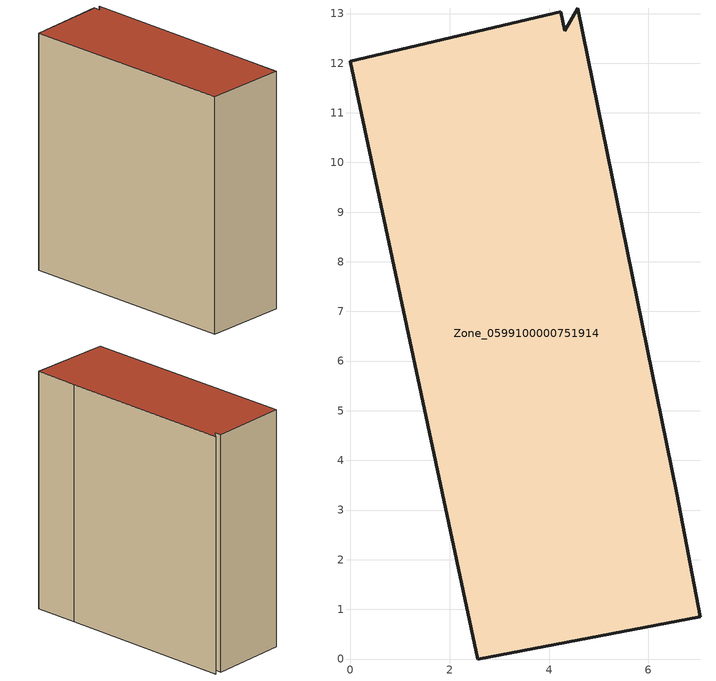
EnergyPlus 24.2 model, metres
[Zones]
Zone_0599100000751914
 floor ground (C_G): 0,12.03 4.23,13.04 4.31,12.65 4.57,13.11 6.57,3.34 7.04,0.85 2.56,0 z0
 wall outside (C_F): 2.56,0 7.04,0.85 6.57,3.34 4.57,13.11 4.31,12.65 4.23,13.04 0,12.03 2.56,0 z0:13.31
 roof outside (C_R): 4.23,13.04 0,12.03 2.56,0 7.04,0.85 6.57,3.34 4.57,13.11 4.31,12.65 z13.31
[BUILDING]
Pand.0599100000751914: North Axis=0; Terrain=City; Loads Convergence Tolerance Value=0.04; Temperature Convergence Tolerance Value=0.4; Solar Distribution=FullExterior; Maximum Number of Warmup Days=25; Minimum Number of Warmup Days=1
[Site:Location]
Rotterdam.The.Hague.AP_ZH_NLD Design_Conditions: Latitude=51.96; Longitude=4.45; Time Zone=1; Elevation=-4.5
[SITE:GROUNDTEMPERATURE:BUILDINGSURFACE]
18, 18, 18, 18, 18, 18, 18, 18, 18, 18, 18, 18
[MATERIAL] Thermal Absorptance=0.9; Solar Absorptance=0.7; Visible Absorptance=0.7
Name | Roughness | Thickness | Conductivity | Density | Specific Heat
G.TI.1946 | MediumSmooth | 0.15 | 1 | 540 | 1210
F.TI.1946 | Rough | 0.3 | 0.857143 | 1920 | 840
R.TI.1946 | MediumRough | 0.2 | 0.1 | 1500 | 1000
[CONSTRUCTION]
C_G: G.TI.1946
C_F: F.TI.1946
C_R: R.TI.1946
[ZONE]
Zone_0599100000751914: Type=1; Multiplier=1; Ceiling Height=Autocalculate; Volume=Autocalculate; Floor Area=autocalculate; Part of Total Floor Area=Yes
[ZONEINFILTRATION:DESIGNFLOWRATE]
Infil_Zone_0599100000751914: Zone or ZoneList or Space or SpaceList=Zone_0599100000751914; Schedule=AlwaysOn; Design Flow Rate Calculation Method=Flow/Area; Flow Rate per Floor Area=0.003; Constant Term Coefficient=1; Temperature Term Coefficient=0; Velocity Term Coefficient=0; Velocity Squared Term Coefficient=0
[HVACTEMPLATE:ZONE:IDEALLOADSAIRSYSTEM]
Zone_0599100000751914: Maximum Heating Supply Air Temperature=50; Minimum Cooling Supply Air Temperature=13; Maximum Heating Supply Air Humidity Ratio=0.0156; Minimum Cooling Supply Air Humidity Ratio=0.0077; Heating Limit=NoLimit; Cooling Limit=NoLimit; Dehumidification Control Type=ConstantSensibleHeatRatio; Cooling Sensible Heat Ratio=0.7; Dehumidification Setpoint=60; Humidification Control Type=None; Humidification Setpoint=30; Outdoor Air Method=None; Outdoor Air Flow Rate per Person=0.00944; Outdoor Air Flow Rate per Zone Floor Area=0; Outdoor Air Flow Rate per Zone=0; Demand Controlled Ventilation Type=None; Outdoor Air Economizer Type=NoEconomizer; Heat Recovery Type=None; Sensible Heat Recovery Effectiveness=0.7; Latent Heat Recovery Effectiveness=0.65
[ZONECONTROL:THERMOSTAT]
ThermostatControl_Zone_0599100000751914: Zone or ZoneList=Zone_0599100000751914; Control Type Schedule=DualSetpointControlType; Control 1=Thermostat_Zone_0599100000751914; Temperature Difference Between Cutout And Setpoint=0
[THERMOSTATSETPOINT:DUALSETPOINT]
Thermostat_Zone_0599100000751914: Heating Setpoint Temperature Schedule=HeatingSetpoint_Zone_0599100000751914; Cooling Setpoint Temperature Schedule=CoolingSetpoint_Zone_0599100000751914
[SCHEDULE:COMPACT]
HeatingSetpoint_Zone_0599100000751914: Through: 12/31, For: AllDays, Until: 24:00, 21
CoolingSetpoint_Zone_0599100000751914: Through: 12/31, For: AllDays, Until: 24:00, 24
DualSetpointControlType: Through: 12/31, For: AllDays, Until: 24:00, 4
AlwaysOn: Through: 12/31, For: AllDays, Until: 24:00, 1
